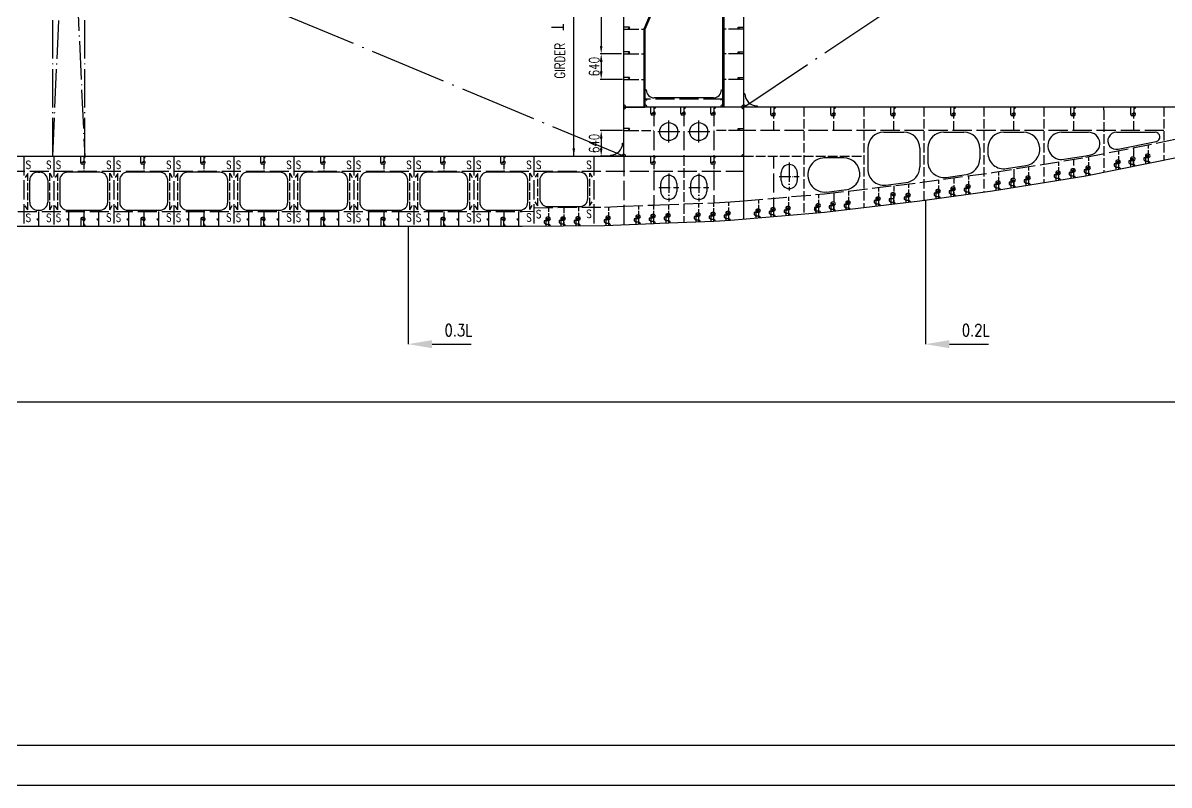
# Model space of a CAD drawing. Extents: x 373818 to 564480, y 322172 to 634257.
# Drawn here: x 508432 to 537080, y 548557 to 567614 of the extents above; entities that cross this region are included whole.
import ezdxf
from ezdxf.enums import TextEntityAlignment as Align

# ---------------------------------------------------------------- set-up
doc = ezdxf.new("R2010")
doc.units = 0
doc.header["$LTSCALE"] = 40
doc.header["$MEASUREMENT"] = 0
doc.linetypes.add('ACAD_ISO02W100', pattern=[15, 12, -3])
doc.linetypes.add('ACAD_ISO04W100', pattern=[30.5, 24, -3, 0.5, -3])
doc.layers.get('0').update_dxf_attribs({"linetype": 'CONTINUOUS'})
doc.layers.get('DEFPOINTS').update_dxf_attribs({"linetype": 'CONTINUOUS'})
for name, color, linetype in [('01CONTINUOUS', 2, 'CONTINUOUS'), ('11', 7, 'CONTINUOUS'), ('BT_ENG', 7, 'CONTINUOUS'), ('C-CEN', 4, 'ACAD_ISO04W100'), ('C-CON', 4, 'CONTINUOUS'), ('C-DAS', 4, 'ACAD_ISO02W100'), ('Y-CON', 2, 'CONTINUOUS'), ('Y-DAS', 2, 'ACAD_ISO02W100')]:
    doc.layers.add(name, color=color, linetype=linetype)
doc.styles.add('ROMANS', font='romans.shx', dxfattribs={"width": 0.75, "height": 250, "bigfont": 'hzdx.shx'})
doc.dimstyles.new('DM-100', dxfattribs={"dimscale": 0, "dimtxt": 250, "dimasz": 200, "dimexe": 30, "dimexo": 30, "dimgap": 50, "dimtad": 1, "dimdec": 0, "dimzin": 0, "dimdsep": 46, "dimtxsty": 'ROMANS', "dimcen": 0, "dimclrd": 1, "dimclre": 1, "dimclrt": 1, "dimadec": 0, "dimazin": 0, "dimtfac": 1, "dimtdec": 0, "dimtmove": 0, "dimatfit": 3, "dimfxl": 0, "dimtolj": 1, "dimtzin": 0, "dimarcsym": 0})

# ---------------------------------------------------------------- blocks, each defined once
blk = doc.blocks.new('*D74')
at = {"color": 1, "linetype": 'ByBlock', "transparency": 16777216}
for p, q in [((523420, 573031), (522856, 573031)), ((522886, 572831), (522886, 567041)), ((523390, 566841), (522856, 566841))]:
    blk.add_line(p, q, dxfattribs=at)
for points in [[(522853, 572831), (522919, 572831), (522886, 573031)], [(522853, 567041), (522919, 567041), (522886, 566841)]]:
    blk.add_solid(points, dxfattribs=at)
at = {"layer": 'DEFPOINTS', "color": 0, "linetype": 'ByBlock', "transparency": 16777216}
for p in [(523450, 573031), (522886, 566841), (523420, 566841)]:
    blk.add_point(p, dxfattribs=at)
at = {"color": 1, "linetype": 'ByBlock', "transparency": 16777216, "insert": (522711, 569936), "char_height": 250, "attachment_point": 5, "rotation": 90, "style": 'ROMANS'}
blk.add_mtext('\\A1;10X619', dxfattribs=at)
blk = doc.blocks.new('*D76')
at = {"color": 1, "linetype": 'ByBlock', "transparency": 16777216}
for p, q in [((523420, 564921), (522856, 564921)), ((522886, 564721), (522886, 564481)), ((523420, 564281), (522856, 564281))]:
    blk.add_line(p, q, dxfattribs=at)
for points in [[(522853, 564721), (522919, 564721), (522886, 564921)], [(522853, 564481), (522919, 564481), (522886, 564281)]]:
    blk.add_solid(points, dxfattribs=at)
at = {"layer": 'DEFPOINTS', "color": 0, "linetype": 'ByBlock', "transparency": 16777216}
for p in [(523450, 564921), (522886, 564281), (523450, 564281)]:
    blk.add_point(p, dxfattribs=at)
at = {"color": 1, "linetype": 'ByBlock', "transparency": 16777216, "insert": (522711, 564601), "char_height": 250, "attachment_point": 5, "rotation": 90, "style": 'ROMANS'}
blk.add_mtext('\\A1;640', dxfattribs=at)
blk = doc.blocks.new('*D75')
at = {"color": 1, "linetype": 'ByBlock', "transparency": 16777216}
for p, q in [((522886, 566641), (522886, 566401)), ((523420, 566201), (522856, 566201))]:
    blk.add_line(p, q, dxfattribs=at)
for points in [[(522853, 566641), (522919, 566641), (522886, 566841)], [(522853, 566401), (522919, 566401), (522886, 566201)]]:
    blk.add_solid(points, dxfattribs=at)
at = {"layer": 'DEFPOINTS', "color": 0, "linetype": 'ByBlock', "transparency": 16777216}
for p in [(523390, 566841), (522886, 566201), (523450, 566201)]:
    blk.add_point(p, dxfattribs=at)
at = {"color": 1, "linetype": 'ByBlock', "transparency": 16777216, "insert": (522711, 566521), "char_height": 250, "attachment_point": 5, "rotation": 90, "style": 'ROMANS'}
blk.add_mtext('\\A1;640', dxfattribs=at)

msp = doc.modelspace()

# ---------------------------------------------------------------- linework, layer by layer
for p, q in [((522200.32, 564280.69), (522200.32, 581780.69)), ((524010.32, 565940.69), (523980.32, 565940.69)), ((525890.32, 565940.69), (525920.32, 565940.69)), ((526480.32, 565840.69), (526450.32, 565840.69)), ((525690.32, 565740.69), (524210.32, 565740.69)), ((526780.32, 565540.69), (526780.32, 565510.69)), ((524200.32, 565310.69), (524160.32, 565310.69)), ((524200.32, 565310.69), (524160.32, 565310.69)), ((524950.32, 565310.69), (524910.32, 565310.69)), ((525700.32, 565310.69), (525660.32, 565310.69)), ((527200.32, 565290.69), (527160.32, 565290.69)), ((528700.32, 565290.69), (528660.32, 565290.69)), ((530200.32, 565290.69), (530160.32, 565290.69)), ((531700.32, 565290.69), (531660.32, 565290.69)), ((533200.32, 565290.69), (533160.32, 565290.69)), ((534700.32, 565290.69), (534660.32, 565290.69)), ((536200.32, 565290.69), (536160.32, 565290.69)), ((524575.32, 564620.69), (524575.32, 565170.69)), ((525325.32, 564620.69), (525325.32, 565170.69)), ((524300.32, 564895.69), (524850.32, 564895.69)), ((525050.32, 564895.69), (525600.32, 564895.69)), ((529950.32, 564880.69), (530450.32, 564880.69)), ((531450.32, 564880.69), (531950.32, 564880.69)), ((532950.32, 564880.69), (533441.55, 564880.59)), ((534390.91, 564880.59), (535066.77, 564880.59)), ((535764.28, 564880.59), (536733.01, 564880.59)), ((523420.32, 564610.69), (523450.32, 564610.69)), ((529550.32, 564480.69), (529550.32, 563957.99)), ((530850.32, 564480.69), (530850.32, 564017.12)), ((531050.32, 564480.69), (531050.32, 564148.85)), ((532350.32, 564480.69), (532350.32, 564218.33)), ((523120.32, 564310.69), (523120.32, 564280.69)), ((528950.32, 564240.69), (528450.32, 564240.69)), ((535825.32, 564180.66), (535785.32, 564180.66)), ((536192.83, 564254.73), (536152.83, 564254.73)), ((536567.83, 564330.31), (536527.83, 564330.31)), ((509950.32, 564080.69), (509910.32, 564080.69)), ((511450.32, 564080.69), (511410.32, 564080.69)), ((512950.32, 564080.69), (512910.32, 564080.69)), ((514450.32, 564080.69), (514410.32, 564080.69)), ((515950.32, 564080.69), (515910.32, 564080.69)), ((517450.32, 564080.69), (517410.32, 564080.69)), ((518950.32, 564080.69), (518910.32, 564080.69)), ((520450.32, 564080.69), (520410.32, 564080.69)), ((524200.32, 564080.69), (524160.32, 564080.69)), ((524200.32, 564080.69), (524160.32, 564080.69)), ((525700.32, 564080.69), (525660.32, 564080.69)), ((527387.04, 563672.96), (527387.04, 563872.96)), ((527787.04, 563872.96), (527787.04, 563672.96)), ((534325.32, 563904.23), (534285.32, 563904.23)), ((534700.32, 563966.65), (534660.32, 563966.65)), ((535075.32, 564029.5), (535035.32, 564029.5)), ((509050.32, 563680.69), (509050.32, 563130.69)), ((524375.32, 563399.48), (524375.32, 563599.48)), ((524775.32, 563599.48), (524775.32, 563399.48)), ((525125.32, 563399.56), (525125.32, 563599.56)), ((525525.32, 563599.56), (525525.32, 563399.56)), ((532075.32, 563562.07), (532035.32, 563562.07)), ((532825.32, 563659.78), (532785.32, 563659.78)), ((533200.32, 563723.6), (533160.32, 563723.6)), ((533575.32, 563782.01), (533535.32, 563782.01)), ((528522.51, 563386.34), (529017.35, 563445.38)), ((529825.32, 563260.42), (529785.32, 563260.42)), ((530200.32, 563364.77), (530160.32, 563364.77)), ((530575.32, 563349.12), (530535.32, 563349.12)), ((531325.32, 563447.64), (531285.32, 563447.64)), ((531700.32, 563504.32), (531660.32, 563504.32)), ((526825.32, 562960.7), (526785.32, 562960.7)), ((527200.32, 562992.46), (527160.32, 562992.46)), ((527575.32, 563024.23), (527535.32, 563024.23)), ((528328.81, 563088.21), (528288.81, 563088.21)), ((528700.32, 563133.72), (528660.32, 563133.72)), ((529075.32, 563160.42), (529035.32, 563160.42)), ((530990.12, 563181.07), (530990.12, 559581.69)), ((509950.32, 562750.69), (509910.32, 562750.69)), ((511450.32, 562750.69), (511410.32, 562750.69)), ((512950.32, 562750.69), (512910.32, 562750.69)), ((514450.32, 562750.69), (514410.32, 562750.69)), ((515950.32, 562750.69), (515910.32, 562750.69)), ((517450.32, 562750.69), (517410.32, 562750.69)), ((518950.32, 562750.69), (518910.32, 562750.69)), ((520450.32, 562750.69), (520410.32, 562750.69)), ((521575.32, 562756.83), (521535.32, 562756.83)), ((521950.32, 562760.29), (521910.32, 562760.29)), ((522325.32, 562763.76), (522285.32, 562763.76)), ((523075.32, 562778.66), (523035.32, 562778.66)), ((523825.32, 562808.68), (523785.32, 562808.68)), ((524200.32, 562824.98), (524160.32, 562824.98)), ((524200.32, 562823.69), (524160.32, 562823.69)), ((524575.32, 562842.82), (524535.32, 562842.82)), ((525325.32, 562861.38), (525285.32, 562861.38)), ((525700.32, 562874.49), (525660.32, 562874.49)), ((526075.32, 562898.06), (526035.32, 562898.06)), ((518060.02, 562530.69), (518060.02, 559581.69)), ((545200.32, 558131.38), (455200.32, 558131.38))]:
    msp.add_line(p, q)
at = {"color": 7, "ltscale": 0.2}
for p, q in [((524125.32, 565345.69), (524125.32, 565510.69)), ((524125.32, 565345.69), (524125.32, 565510.69)), ((524875.32, 565345.69), (524875.32, 565510.69)), ((525625.32, 565345.69), (525625.32, 565510.69)), ((527125.32, 565325.69), (527125.32, 565510.69)), ((528625.32, 565325.69), (528625.32, 565510.69)), ((530125.32, 565325.69), (530125.32, 565510.69)), ((531625.32, 565325.69), (531625.32, 565510.69)), ((533125.32, 565325.69), (533125.32, 565510.69)), ((534625.32, 565325.69), (534625.32, 565510.69)), ((536125.32, 565325.69), (536125.32, 565510.69)), ((509875.32, 564115.69), (509875.32, 564280.69)), ((511375.32, 564115.69), (511375.32, 564280.69)), ((512875.32, 564115.69), (512875.32, 564280.69)), ((514375.32, 564115.69), (514375.32, 564280.69)), ((515875.32, 564115.69), (515875.32, 564280.69)), ((517375.32, 564115.69), (517375.32, 564280.69)), ((518875.32, 564115.69), (518875.32, 564280.69)), ((520375.32, 564115.69), (520375.32, 564280.69)), ((524125.32, 564115.69), (524125.32, 564280.69)), ((524125.32, 564115.69), (524125.32, 564280.69)), ((525625.32, 564115.69), (525625.32, 564280.69)), ((535750.32, 564145.66), (535750.32, 563944.1)), ((536077.83, 564164.96), (536077.83, 564115.41)), ((536192.83, 564164.96), (536077.83, 564164.96)), ((536117.83, 564075.41), (536077.83, 564115.41)), ((536117.83, 564219.73), (536117.83, 564018.17)), ((536567.83, 564240.54), (536452.83, 564240.54)), ((536452.83, 564240.54), (536452.83, 564190.99)), ((536492.83, 564150.99), (536452.83, 564190.99)), ((536492.83, 564295.31), (536492.83, 564093.75)), ((536567.84, 564150.99), (536492.83, 564150.99)), ((534210.32, 563814.46), (534210.32, 563764.91)), ((534325.32, 563814.46), (534210.32, 563814.46)), ((534250.32, 563869.23), (534250.32, 563667.67)), ((534585.32, 563875.57), (534585.32, 563826.02)), ((534700.32, 563875.57), (534585.32, 563875.57)), ((534625.32, 563786.02), (534585.32, 563826.02)), ((534625.32, 563931.65), (534625.32, 563735.87)), ((534960.32, 563939.73), (534960.32, 563890.18)), ((535075.32, 563939.73), (534960.32, 563939.73)), ((535000.32, 563850.18), (534960.32, 563890.18)), ((535000.32, 563994.5), (535000.32, 563792.94)), ((535075.33, 563850.18), (535000.32, 563850.18)), ((535710.32, 564090.89), (535710.32, 564041.34)), ((535825.32, 564090.89), (535710.32, 564090.89)), ((535750.32, 564001.34), (535710.32, 564041.34)), ((535825.33, 564001.34), (535750.32, 564001.34)), ((536192.84, 564075.41), (536117.83, 564075.41)), ((532000.32, 563527.07), (532000.32, 563327.08)), ((532710.35, 563570.01), (532710.35, 563520.46)), ((532825.35, 563570.01), (532710.35, 563570.01)), ((532750.35, 563480.46), (532710.35, 563520.46)), ((532750.32, 563624.78), (532750.32, 563424)), ((533085.35, 563631.12), (533085.35, 563581.57)), ((533200.35, 563631.12), (533085.35, 563631.12)), ((533125.35, 563541.57), (533085.35, 563581.57)), ((533125.32, 563688.6), (533125.32, 563484.7)), ((533200.36, 563541.57), (533125.35, 563541.57)), ((533460.35, 563692.24), (533460.35, 563642.69)), ((533575.35, 563692.24), (533460.35, 563692.24)), ((533500.35, 563602.69), (533460.35, 563642.69)), ((533500.32, 563747.01), (533500.32, 563545.44)), ((533575.36, 563602.69), (533500.35, 563602.69)), ((534250.32, 563724.91), (534210.32, 563764.91)), ((534325.33, 563724.91), (534250.32, 563724.91)), ((534700.33, 563786.02), (534625.32, 563786.02)), ((530125.32, 563329.77), (530125.32, 563072.63)), ((530575.34, 563259.35), (530460.34, 563259.35)), ((530460.34, 563259.35), (530460.34, 563209.8)), ((530500.32, 563314.12), (530500.32, 563116.39)), ((531325.34, 563357.87), (531210.34, 563357.87)), ((531210.34, 563357.87), (531210.34, 563308.32)), ((531250.34, 563268.32), (531210.34, 563308.32)), ((531250.32, 563412.64), (531250.32, 563214.32)), ((531325.35, 563268.32), (531250.34, 563268.32)), ((531700.34, 563411.54), (531585.34, 563411.54)), ((531585.34, 563411.54), (531585.34, 563361.99)), ((531625.34, 563321.99), (531585.34, 563361.99)), ((531625.32, 563469.32), (531625.32, 563271.84)), ((531700.35, 563321.99), (531625.34, 563321.99)), ((531960.34, 563472.3), (531960.34, 563422.75)), ((532075.34, 563472.3), (531960.34, 563472.3)), ((532000.34, 563382.75), (531960.34, 563422.75)), ((532075.35, 563382.75), (532000.34, 563382.75)), ((532825.36, 563480.46), (532750.35, 563480.46)), ((527125.32, 562957.46), (527125.32, 562780.54)), ((527500.32, 562989.23), (527500.32, 562812.3)), ((528213.82, 562998.43), (528213.82, 562948.88)), ((528328.82, 562998.43), (528213.82, 562998.43)), ((528253.82, 562908.88), (528213.82, 562948.88)), ((528253.81, 563053.21), (528253.81, 562876.28)), ((528585.33, 563037.6), (528585.33, 562988.05)), ((528700.33, 563037.6), (528585.33, 563037.6)), ((528625.33, 562948.05), (528585.33, 562988.05)), ((528625.32, 563098.72), (528625.32, 562895.23)), ((528700.34, 562948.05), (528625.33, 562948.05)), ((528960.33, 563070.65), (528960.33, 563021.1)), ((529075.33, 563070.65), (528960.33, 563070.65)), ((529000.33, 562981.1), (528960.33, 563021.1)), ((529000.32, 563125.42), (529000.32, 562948.5)), ((529075.34, 562981.1), (529000.33, 562981.1)), ((529825.34, 563170.65), (529710.34, 563170.65)), ((529710.34, 563170.65), (529710.34, 563121.1)), ((529750.34, 563081.1), (529710.34, 563121.1)), ((529750.32, 563225.42), (529750.32, 563029.14)), ((529825.35, 563081.1), (529750.34, 563081.1)), ((530200.34, 563215), (530085.34, 563215)), ((530085.34, 563215), (530085.34, 563165.45)), ((530125.34, 563125.45), (530085.34, 563165.45)), ((530200.35, 563125.45), (530125.34, 563125.45)), ((530500.34, 563169.8), (530460.34, 563209.8)), ((530575.35, 563169.8), (530500.34, 563169.8)), ((509875.32, 562715.69), (509875.32, 562538.77)), ((511375.32, 562715.69), (511375.32, 562538.77)), ((512875.32, 562715.69), (512875.32, 562538.77)), ((514375.32, 562715.69), (514375.32, 562538.77)), ((515875.32, 562715.69), (515875.32, 562538.77)), ((517375.32, 562715.69), (517375.32, 562538.77)), ((518875.32, 562715.69), (518875.32, 562538.77)), ((520375.32, 562715.69), (520375.32, 562538.77)), ((521575.32, 562667.06), (521460.32, 562667.06)), ((521460.32, 562667.06), (521460.32, 562617.51)), ((521500.32, 562721.83), (521500.32, 562536.83)), ((521950.32, 562670.52), (521835.32, 562670.52)), ((521835.32, 562670.52), (521835.32, 562620.97)), ((521875.32, 562725.29), (521875.32, 562540.29)), ((522325.32, 562673.99), (522210.32, 562673.99)), ((522210.32, 562673.99), (522210.32, 562624.44)), ((522250.32, 562728.76), (522250.32, 562543.76)), ((523075.32, 562688.89), (522960.32, 562688.89)), ((522960.32, 562688.89), (522960.32, 562639.34)), ((523000.32, 562743.66), (523000.32, 562558.66)), ((523825.32, 562718.91), (523710.32, 562718.91)), ((523710.32, 562718.91), (523710.32, 562669.36)), ((523750.32, 562629.36), (523710.32, 562669.36)), ((523750.32, 562773.68), (523750.32, 562588.68)), ((524085.32, 562735.21), (524085.32, 562685.66)), ((524200.32, 562735.21), (524085.32, 562735.21)), ((524125.32, 562645.66), (524085.32, 562685.66)), ((524125.32, 562789.98), (524125.32, 562604.98)), ((524125.32, 562788.69), (524125.32, 562604.98)), ((524575.32, 562754.35), (524460.32, 562754.35)), ((524460.32, 562754.35), (524460.32, 562704.8)), ((524575.32, 562754.35), (524460.32, 562754.35)), ((524460.32, 562754.35), (524460.32, 562704.8)), ((524500.32, 562664.8), (524460.32, 562704.8)), ((524500.32, 562664.8), (524460.32, 562704.8)), ((524500.32, 562809.12), (524500.32, 562624.12)), ((524500.32, 562807.82), (524500.32, 562624.12)), ((524575.33, 562664.8), (524500.32, 562664.8)), ((524575.33, 562664.8), (524500.32, 562664.8)), ((525325.33, 562771.61), (525210.33, 562771.61)), ((525210.33, 562771.61), (525210.33, 562722.06)), ((525250.33, 562682.06), (525210.33, 562722.06)), ((525250.32, 562826.38), (525250.32, 562638.82)), ((525325.34, 562682.06), (525250.33, 562682.06)), ((525585.33, 562784.72), (525585.33, 562735.17)), ((525700.33, 562784.72), (525585.33, 562784.72)), ((525625.33, 562695.17), (525585.33, 562735.17)), ((525625.32, 562839.49), (525625.32, 562651.93)), ((525700.34, 562695.17), (525625.33, 562695.17)), ((526075.33, 562808.29), (525960.33, 562808.29)), ((525960.33, 562808.29), (525960.33, 562758.74)), ((526000.33, 562718.74), (525960.33, 562758.74)), ((526000.32, 562863.06), (526000.32, 562675.5)), ((526075.34, 562718.74), (526000.33, 562718.74)), ((526710.33, 562870.93), (526710.33, 562821.38)), ((526825.33, 562870.93), (526710.33, 562870.93)), ((526750.33, 562781.38), (526710.33, 562821.38)), ((526750.32, 562925.7), (526750.32, 562748.78)), ((526825.34, 562781.38), (526750.33, 562781.38)), ((527085.33, 562902.69), (527085.33, 562853.14)), ((527200.33, 562902.69), (527085.33, 562902.69)), ((527125.33, 562813.14), (527085.33, 562853.14)), ((527200.34, 562813.14), (527125.33, 562813.14)), ((527460.33, 562934.46), (527460.33, 562884.91)), ((527575.33, 562934.46), (527460.33, 562934.46)), ((527500.33, 562844.91), (527460.33, 562884.91)), ((527575.34, 562844.91), (527500.33, 562844.91)), ((528328.83, 562908.88), (528253.82, 562908.88)), ((521500.32, 562577.51), (521460.32, 562617.51)), ((521575.33, 562577.51), (521500.32, 562577.51)), ((521875.32, 562580.97), (521835.32, 562620.97)), ((521950.33, 562580.97), (521875.32, 562580.97)), ((522250.32, 562584.44), (522210.32, 562624.44)), ((522325.33, 562584.44), (522250.32, 562584.44)), ((523000.32, 562599.34), (522960.32, 562639.34)), ((523075.33, 562599.34), (523000.32, 562599.34)), ((523825.33, 562629.36), (523750.32, 562629.36)), ((524200.33, 562645.66), (524125.32, 562645.66))]:
    msp.add_line(p, q, dxfattribs=at)
at = {"color": 0, "linetype": 'ByBlock'}
for p, q in [((508550.32, 563851.77), (508487.61, 563749.21)), ((508800.32, 563880.69), (508850.32, 563880.69)), ((509100.32, 563854.71), (509163.03, 563752.15)), ((509300.32, 563851.77), (509237.61, 563749.21)), ((510600.32, 563854.71), (510663.03, 563752.15)), ((510800.32, 563851.77), (510737.61, 563749.21)), ((512100.32, 563854.71), (512163.03, 563752.15)), ((512300.32, 563851.77), (512237.61, 563749.21)), ((513600.32, 563854.71), (513663.03, 563752.15)), ((513800.32, 563851.77), (513737.61, 563749.21)), ((515100.32, 563854.71), (515163.03, 563752.15)), ((515300.32, 563851.77), (515237.61, 563749.21)), ((516600.32, 563854.71), (516663.03, 563752.15)), ((516800.32, 563851.77), (516737.61, 563749.21)), ((518100.32, 563854.71), (518163.03, 563752.15)), ((518300.32, 563851.77), (518237.61, 563749.21)), ((519600.32, 563854.71), (519663.03, 563752.15)), ((519800.32, 563851.77), (519737.61, 563749.21)), ((521100.32, 563857.38), (521163.03, 563754.82)), ((521300.32, 563857.75), (521237.61, 563755.2)), ((522600.32, 563860.69), (522663.03, 563758.13)), ((508550.32, 562941.77), (508487.61, 563044.33)), ((509100.32, 562944.71), (509163.03, 563047.27)), ((509300.32, 562941.77), (509237.61, 563044.33)), ((510600.32, 562944.71), (510663.03, 563047.27)), ((510800.32, 562941.77), (510737.61, 563044.33)), ((512100.32, 562944.71), (512163.03, 563047.27)), ((512300.32, 562941.77), (512237.61, 563044.33)), ((513600.32, 562944.71), (513663.03, 563047.27)), ((513800.32, 562941.77), (513737.61, 563044.33)), ((515100.32, 562944.71), (515163.03, 563047.27)), ((515300.32, 562941.77), (515237.61, 563044.33)), ((516600.32, 562944.71), (516663.03, 563047.27)), ((516800.32, 562941.77), (516737.61, 563044.33)), ((518100.32, 562944.71), (518163.03, 563047.27)), ((518300.32, 562941.77), (518237.61, 563044.33)), ((519600.32, 562944.71), (519663.03, 563047.27)), ((519800.32, 562941.77), (519737.61, 563044.33)), ((521100.32, 562947.38), (521163.03, 563049.94)), ((521300.32, 563040.43), (521237.61, 563142.98)), ((522596, 563040.69), (522658.71, 563143.25)), ((508800.32, 562930.69), (508850.32, 562930.69)), ((518660.02, 559581.69), (519638.4, 559581.69)), ((531590.12, 559581.69), (532568.5, 559581.69))]:
    msp.add_line(p, q, dxfattribs=at)
at = {"color": 2}
msp.add_line((447392.4, 549556.63), (562792.4, 549556.63), dxfattribs=at)
for points in [[(535806.55, 564456.88), (536756.19, 564648.28)], [(534445.69, 564203.85), (534996.32, 564293.58), (535122.79, 564319.07)], [(531505.37, 563752.66), (532005.37, 563822.13)], [(533014.66, 563970.64), (533499.34, 564049.62)], [(529997.3, 563560.76), (530497.3, 563619.89)]]:
    msp.add_lwpolyline(points)
for centre in [(524575.32, 564895.69), (525325.32, 564895.69)]:
    msp.add_circle(centre, 225)
for centre, radius, start, end in [((524210.32, 565940.69), 200, 180, 270), ((525690.32, 565940.69), 200, 270, 0), ((526780.32, 565840.69), 300, 180, 270), ((524160.32, 565345.69), 35, 180, 270), ((524160.32, 565345.69), 35, 180, 270), ((524200.32, 565350.69), 40, 270, 90), ((524200.32, 565350.69), 40, 270, 90), ((524910.32, 565345.69), 35, 180, 270), ((524950.32, 565350.69), 40, 270, 90), ((525660.32, 565345.69), 35, 180, 270), ((525700.32, 565350.69), 40, 270, 90), ((527160.32, 565325.69), 35, 180, 270), ((527200.32, 565330.69), 40, 270, 90), ((528660.32, 565325.69), 35, 180, 270), ((528700.32, 565330.69), 40, 270, 90), ((530160.32, 565325.69), 35, 180, 270), ((530200.32, 565330.69), 40, 270, 90), ((531660.32, 565325.69), 35, 180, 270), ((531700.32, 565330.69), 40, 270, 90), ((533160.32, 565325.69), 35, 180, 270), ((533200.32, 565330.69), 40, 270, 90), ((534660.32, 565325.69), 35, 180, 270), ((534700.32, 565330.69), 40, 270, 90), ((536160.32, 565325.69), 35, 180, 270), ((536200.32, 565330.69), 40, 270, 90), ((529950.32, 564480.69), 400, 90, 180), ((530450.32, 564480.69), 400, 360, 90), ((531450.32, 564480.69), 400, 90, 180), ((531950.32, 564480.69), 400, 360, 90), ((532950.32, 564480.69), 400, 90, 180), ((533432.06, 564462.44), 418.26, 279.255923, 88.700694), ((534390.91, 564540), 340.59, 90, 279.255923), ((535066.77, 564597.03), 283.55, 281.395096, 90), ((535764.28, 564666.63), 213.96, 90.000067, 281.395096), ((536733.01, 564763.28), 117.31, 281.395096, 90), ((523120.32, 564610.69), 300, 270, 360), ((509910.32, 564115.69), 35, 180, 270), ((509950.32, 564120.69), 40, 270, 90), ((511410.32, 564115.69), 35, 180, 270), ((511450.32, 564120.69), 40, 270, 90), ((512910.32, 564115.69), 35, 180, 270), ((512950.32, 564120.69), 40, 270, 90), ((514410.32, 564115.69), 35, 180, 270), ((514450.32, 564120.69), 40, 270, 90), ((515910.32, 564115.69), 35, 180, 270), ((515950.32, 564120.69), 40, 270, 90), ((517410.32, 564115.69), 35, 180, 270), ((517450.32, 564120.69), 40, 270, 90), ((518910.32, 564115.69), 35, 180, 270), ((518950.32, 564120.69), 40, 270, 90), ((520410.32, 564115.69), 35, 180, 270), ((520450.32, 564120.69), 40, 270, 90), ((524160.32, 564115.69), 35, 180, 270), ((524160.32, 564115.69), 35, 180, 270), ((524200.32, 564120.69), 40, 270, 90), ((524200.32, 564120.69), 40, 270, 90), ((525660.32, 564115.69), 35, 180, 270), ((525700.32, 564120.69), 40, 270, 90), ((528478.6, 563812.41), 428.28, 90.000046, 276.803905), ((528950.07, 563840.44), 400.25, 276.803905, 90), ((531450.32, 564148.85), 400, 180, 277.910372), ((531950.32, 564218.33), 400, 277.91032, 0), ((532950.32, 564365.43), 400, 180, 279.255923), ((535785.32, 564145.66), 35, 90, 180), ((535825.32, 564140.66), 40, 270, 90), ((536152.83, 564219.73), 35, 90, 180), ((536192.83, 564214.73), 40, 270, 90), ((536527.83, 564295.31), 35, 90, 180), ((536567.83, 564290.31), 40, 270, 90), ((527587.04, 563872.96), 200, 0, 180), ((529950.32, 563957.99), 400, 180, 276.744904), ((530450.32, 564017.12), 400, 276.744904, 0), ((534285.32, 563869.23), 35, 90, 180), ((534325.32, 563864.23), 40, 270, 90), ((534660.32, 563931.65), 35, 90, 180), ((534700.32, 563926.65), 40, 270, 90), ((535035.32, 563994.5), 35, 90, 180), ((535075.32, 563989.5), 40, 270, 90), ((524575.32, 563599.48), 200, 0, 180), ((525325.32, 563599.56), 200, 0, 180), ((527587.04, 563672.96), 200, 180, 0), ((532035.32, 563527.07), 35, 90, 180), ((532075.32, 563522.07), 40, 270, 90), ((532785.32, 563624.78), 35, 90, 180), ((532825.32, 563619.78), 40, 270, 90), ((533160.32, 563688.6), 35, 90, 180), ((533200.32, 563683.6), 40, 270, 90), ((533535.32, 563747.01), 35, 90, 180), ((533575.32, 563742.01), 40, 270, 90), ((524575.32, 563399.48), 200, 180, 0), ((525325.32, 563399.56), 200, 180, 0), ((529785.32, 563225.42), 35, 90, 180), ((529825.32, 563220.42), 40, 270, 90), ((530160.32, 563329.77), 35, 90, 180), ((530200.32, 563324.77), 40, 270, 90), ((530535.32, 563314.12), 35, 90, 180), ((530575.32, 563309.12), 40, 270, 90), ((531285.32, 563412.64), 35, 90, 180), ((531325.32, 563407.64), 40, 270, 90), ((531660.32, 563469.32), 35, 90, 180), ((531700.32, 563464.32), 40, 270, 90), ((526785.32, 562925.7), 35, 90, 180), ((526825.32, 562920.7), 40, 270, 90), ((527160.32, 562957.46), 35, 90, 180), ((527200.32, 562952.46), 40, 270, 90), ((527535.32, 562989.23), 35, 90, 180), ((527575.32, 562984.23), 40, 270, 90), ((528288.81, 563053.21), 35, 90, 180), ((528328.81, 563048.21), 40, 270, 90), ((528660.32, 563098.72), 35, 90, 180), ((528700.32, 563093.72), 40, 270, 90), ((529035.32, 563125.42), 35, 90, 180), ((529075.32, 563120.42), 40, 270, 90), ((509910.32, 562715.69), 35, 90, 180), ((509950.32, 562710.69), 40, 270, 90), ((511410.32, 562715.69), 35, 90, 180), ((511450.32, 562710.69), 40, 270, 90), ((512910.32, 562715.69), 35, 90, 180), ((512950.32, 562710.69), 40, 270, 90), ((514410.32, 562715.69), 35, 90, 180), ((514450.32, 562710.69), 40, 270, 90), ((515910.32, 562715.69), 35, 90, 180), ((515950.32, 562710.69), 40, 270, 90), ((517410.32, 562715.69), 35, 90, 180), ((517450.32, 562710.69), 40, 270, 90), ((518910.32, 562715.69), 35, 90, 180), ((518950.32, 562710.69), 40, 270, 90), ((520410.32, 562715.69), 35, 90, 180), ((520450.32, 562710.69), 40, 270, 90), ((521535.32, 562721.83), 35, 90, 180), ((521575.32, 562716.83), 40, 270, 90), ((521910.32, 562725.29), 35, 90, 180), ((521950.32, 562720.29), 40, 270, 90), ((522285.32, 562728.76), 35, 90, 180), ((522325.32, 562723.76), 40, 270, 90), ((523035.32, 562743.66), 35, 90, 180), ((523075.32, 562738.66), 40, 270, 90), ((523785.32, 562773.68), 35, 90, 180), ((523825.32, 562768.68), 40, 270, 90), ((524160.32, 562789.98), 35, 90, 180), ((524200.32, 562784.98), 40, 270, 90), ((524535.32, 562807.82), 35, 90, 180), ((524575.32, 562802.82), 40, 270, 90), ((525285.32, 562826.38), 35, 90, 180), ((525325.32, 562821.38), 40, 270, 90), ((525660.32, 562839.49), 35, 90, 180), ((525700.32, 562834.49), 40, 270, 90), ((526035.32, 562863.06), 35, 90, 180), ((526075.32, 562858.06), 40, 270, 90)]:
    msp.add_arc(centre, radius, start, end)
at = {"color": 7, "ltscale": 0.2}
for centre, start, end in [((524200.12, 565510.68), 270, 0), ((524200.12, 565510.68), 270, 0), ((524950.12, 565510.68), 270, 0), ((525700.12, 565510.68), 270, 0), ((527200.33, 565510.69), 270, 0), ((528700.33, 565510.69), 270, 0), ((530200.33, 565510.69), 270, 0), ((531700.33, 565510.69), 270, 0), ((533200.33, 565510.69), 270, 0), ((534700.33, 565510.69), 270, 0), ((536200.33, 565510.69), 270, 0), ((509950.12, 564280.68), 270, 0), ((511450.12, 564280.68), 270, 0), ((512950.12, 564280.68), 270, 0), ((514450.12, 564280.68), 270, 0), ((515950.12, 564280.68), 270, 0), ((517450.12, 564280.68), 270, 0), ((518950.12, 564280.68), 270, 0), ((520450.12, 564280.68), 270, 0), ((524200.12, 564280.68), 270, 0), ((524200.12, 564280.68), 270, 0), ((525700.12, 564280.68), 270, 0), ((536567.84, 564106), 17.826297, 90), ((535075.33, 563805.19), 17.826297, 90), ((535825.33, 563956.35), 17.826297, 90), ((536192.84, 564030.42), 17.826297, 90), ((533200.33, 563496.58), 18.818889, 90), ((533575.33, 563557.7), 17.826297, 90), ((534325.33, 563679.92), 17.826297, 90), ((534700.33, 563741.03), 360, 90), ((531325.33, 563223.33), 360, 90), ((531700.33, 563277), 16.179034, 90), ((532075.33, 563337.76), 16.75981, 90), ((532825.33, 563435.47), 17.266782, 90), ((528700.33, 562903.06), 12.20679, 90), ((529075.33, 562936.11), 26.899167, 90), ((529825.33, 563036.11), 13.992035, 90), ((530200.33, 563080.46), 14.620805, 90), ((530575.33, 563124.81), 15.057654, 90), ((524575.33, 562618.51), 360, 90), ((525325.33, 562637.07), 7.450292, 90), ((525700.33, 562650.18), 7.450292, 90), ((526075.33, 562673.75), 7.450292, 90), ((526825.33, 562736.39), 360, 90), ((527200.33, 562768.15), 360, 90), ((527575.33, 562799.92), 360, 90), ((528328.82, 562863.89), 360, 90), ((509950.33, 562526.38), 360, 90), ((511450.33, 562526.38), 360, 90), ((512950.33, 562526.38), 360, 90), ((514450.33, 562526.38), 360, 90), ((515950.33, 562526.38), 360, 90), ((517450.33, 562526.38), 360, 90), ((518950.33, 562526.38), 360, 90), ((520450.33, 562526.38), 360, 90), ((521575.33, 562532.52), 6.027804, 90), ((521950.33, 562535.98), 6.027804, 90), ((522325.33, 562539.45), 6.027804, 90), ((523075.33, 562554.35), 6.027804, 90), ((523825.33, 562584.37), 6.027804, 90), ((524200.33, 562600.67), 360, 90)]:
    msp.add_arc(centre, 44.99, start, end, dxfattribs=at)
at = {"color": 1, "linetype": 'ByBlock'}
msp.add_solid([(522166.99, 564480.69), (522233.65, 564480.69), (522200.32, 564280.69)], dxfattribs=at)
at = {"color": 0, "linetype": 'ByBlock'}
for points in [[(518660.02, 559681.69), (518660.02, 559481.69), (518060.02, 559581.69)], [(531590.12, 559681.69), (531590.12, 559481.69), (530990.12, 559581.69)]]:
    msp.add_solid(points, dxfattribs=at)
at = {"layer": '01CONTINUOUS'}
for p, q in [((523450.32, 564280.69), (523450.32, 578701.69)), ((526450.32, 562708.94), (526450.32, 571223.69)), ((523450.32, 565510.69), (523980.32, 565510.69)), ((526450.32, 565510.69), (523450.32, 565510.69)), ((539200.32, 565510.69), (526450.32, 565510.69)), ((453999.47, 564280.69), (526450.32, 564280.69)), ((508825.32, 562710.69), (508825.32, 562900.69)), ((509575.32, 562710.69), (509575.32, 562900.69)), ((510325.32, 562710.69), (510325.32, 562900.69)), ((511075.32, 562710.69), (511075.32, 562900.69)), ((511825.32, 562710.69), (511825.32, 562900.69)), ((512575.32, 562710.69), (512575.32, 562900.69)), ((513325.32, 562710.69), (513325.32, 562900.69)), ((514075.32, 562710.69), (514075.32, 562900.69)), ((514825.32, 562710.69), (514825.32, 562900.69)), ((515575.32, 562710.69), (515575.32, 562900.69)), ((516325.32, 562710.69), (516325.32, 562900.69)), ((517075.32, 562710.69), (517075.32, 562900.69)), ((517825.32, 562710.69), (517825.32, 562900.69)), ((518575.32, 562710.69), (518575.32, 562900.69)), ((519325.32, 562710.69), (519325.32, 562900.69)), ((520075.32, 562710.69), (520075.32, 562900.69)), ((520825.32, 562710.69), (520825.32, 562900.69)), ((463108.61, 562530.69), (520911.23, 562530.69))]:
    msp.add_line(p, q, dxfattribs=at)
msp.add_lwpolyline([(480700.32, 562530.69), (515850.32, 562530.69), (517850.32, 562530.69), (520911.22, 562530.69), (522967.62, 562549.69), (524200.32, 562600.79), (524350.32, 562607.29), (525700.32, 562654.49), (526115.62, 562680.59), (528466.32, 562879.69), (530850.32, 563161.64), (532670.32, 563414.52), (534996.32, 563793.58), (537350.32, 564268.02), (538789.32, 564613.64), (540600.32, 565124.84), (542047.32, 565600.25), (543850.32, 566269.07), (546161.32, 567209.47), (546400.32, 567310.75)], dxfattribs=at)
at = {"layer": '11', "color": 7, "linetype": 'Continuous'}
for p, q in [((510350.01, 563880.69), (509545.48, 563880.69)), ((511850.01, 563880.69), (511045.48, 563880.69)), ((513350.01, 563880.69), (512545.48, 563880.69)), ((514850.01, 563880.69), (514045.48, 563880.69)), ((516350.01, 563880.69), (515545.48, 563880.69)), ((517850.01, 563880.69), (517045.48, 563880.69)), ((519350.01, 563880.69), (518545.48, 563880.69)), ((520850.01, 563880.69), (520045.48, 563880.69)), ((522347.15, 563880.69), (521547.7, 563880.69)), ((508600.32, 563130.69), (508600.32, 563680.69)), ((509350.32, 563680.69), (509350.32, 563130.69)), ((510550.32, 563130.69), (510550.32, 563680.69)), ((510850.32, 563680.69), (510850.32, 563130.69)), ((512050.32, 563130.69), (512050.32, 563680.69)), ((512350.32, 563680.69), (512350.32, 563130.69)), ((513550.32, 563130.69), (513550.32, 563680.69)), ((513850.32, 563680.69), (513850.32, 563130.69)), ((515050.32, 563130.69), (515050.32, 563680.69)), ((515350.32, 563680.69), (515350.32, 563130.69)), ((516550.32, 563130.69), (516550.32, 563680.69)), ((516850.32, 563680.69), (516850.32, 563130.69)), ((518050.32, 563130.69), (518050.32, 563680.69)), ((518350.32, 563680.69), (518350.32, 563130.69)), ((519550.32, 563130.69), (519550.32, 563680.69)), ((519850.32, 563680.69), (519850.32, 563130.69)), ((521050.32, 563130.69), (521050.32, 563680.69)), ((521350.32, 563680.69), (521350.32, 563223.36)), ((522550.32, 563222.92), (522550.32, 563680.69)), ((521547.7, 563020.69), (522346, 563020.69)), ((509550.32, 562930.69), (510350.32, 562930.69)), ((511050.32, 562930.69), (511850.32, 562930.69)), ((512550.32, 562930.69), (513350.32, 562930.69)), ((514050.32, 562930.69), (514850.32, 562930.69)), ((515550.32, 562930.69), (516350.32, 562930.69)), ((517050.32, 562930.69), (517850.32, 562930.69)), ((518550.32, 562930.69), (519350.32, 562930.69)), ((520050.32, 562930.69), (520850.32, 562930.69))]:
    msp.add_line(p, q, dxfattribs=at)
for centre, start, end in [((508800.32, 563680.69), 90, 180), ((508850.32, 563680.69), 0, 90), ((509550.32, 563680.69), 90, 180), ((510350.32, 563680.69), 0, 90), ((511050.32, 563680.69), 90, 180), ((511850.32, 563680.69), 0, 90), ((512550.32, 563680.69), 90, 180), ((513350.32, 563680.69), 0, 90), ((514050.32, 563680.69), 90, 180), ((514850.32, 563680.69), 0, 90), ((515550.32, 563680.69), 90, 180), ((516350.32, 563680.69), 0, 90), ((517050.32, 563680.69), 90, 180), ((517850.32, 563680.69), 0, 90), ((518550.32, 563680.69), 90, 180), ((519350.32, 563680.69), 0, 90), ((520050.32, 563680.69), 90, 180), ((520850.32, 563680.69), 0, 90), ((521550.32, 563680.69), 90, 180), ((522350.32, 563680.69), 0, 90), ((508800.32, 563130.69), 180, 270), ((508850.32, 563130.69), 270, 0), ((509550.32, 563130.69), 180, 270), ((510350.32, 563130.69), 270, 0), ((511050.32, 563130.69), 180, 270), ((511850.32, 563130.69), 270, 0), ((512550.32, 563130.69), 180, 270), ((513350.32, 563130.69), 270, 0), ((514050.32, 563130.69), 180, 270), ((514850.32, 563130.69), 270, 0), ((515550.32, 563130.69), 180, 270), ((516350.32, 563130.69), 270, 0), ((517050.32, 563130.69), 180, 270), ((517850.32, 563130.69), 270, 0), ((518550.32, 563130.69), 180, 270), ((519350.32, 563130.69), 270, 0), ((520050.32, 563130.69), 180, 270), ((520850.32, 563130.69), 270, 0), ((521550.32, 563223.36), 180, 270), ((522350.32, 563222.92), 270, 0)]:
    msp.add_arc(centre, 200, start, end, dxfattribs=at)
at = {"layer": 'BT_ENG'}
msp.add_line((444892.4, 548556.63), (563792.4, 548556.63), dxfattribs=at)
at = {"layer": 'C-CEN', "ltscale": 2}
for p, q in [((523450.32, 564280.69), (481450.32, 581780.69)), ((526450.32, 565510.69), (545200.32, 578058.69))]:
    msp.add_line(p, q, dxfattribs=at)
at = {"layer": 'C-CEN'}
for p, q in [((509175.32, 564280.69), (509175.32, 581780.69)), ((509175.32, 564280.69), (509975.32, 581780.69)), ((509175.32, 581780.69), (509975.32, 564280.69)), ((509975.32, 564280.69), (509975.32, 581780.69))]:
    msp.add_line(p, q, dxfattribs=at)
at = {"layer": 'C-CEN', "ltscale": 0.5}
for p, q in [((527587.04, 564122.96), (527587.04, 563422.96)), ((524575.32, 563849.48), (524575.32, 563149.48)), ((525325.32, 563849.56), (525325.32, 563149.56))]:
    msp.add_line(p, q, dxfattribs=at)
at = {"layer": 'C-CEN', "ltscale": 0.3}
for p, q in [((527337.04, 563772.96), (527837.04, 563772.96)), ((524325.32, 563499.48), (524825.32, 563499.48)), ((525075.32, 563499.56), (525575.32, 563499.56))]:
    msp.add_line(p, q, dxfattribs=at)
at = {"layer": 'C-CON'}
for p, q in [((525920.32, 569929.69), (525920.32, 565510.69)), ((525950.32, 569935.69), (525950.32, 565510.69)), ((524228.01, 568037.15), (523980.32, 567453.69)), ((523590.32, 567509.69), (523450.32, 567509.69)), ((523980.32, 567453.69), (523980.32, 566840.69)), ((526310.32, 567509.69), (526450.32, 567509.69)), ((523590.32, 566890.69), (523450.32, 566890.69)), ((523980.32, 566840.69), (523980.32, 565510.69)), ((526310.32, 566890.69), (526450.32, 566890.69)), ((523590.32, 566250.69), (523450.32, 566250.69)), ((526310.32, 566250.69), (526450.32, 566250.69)), ((523590.32, 564970.69), (523450.32, 564970.69)), ((526310.32, 564970.69), (526450.32, 564970.69)), ((532350.32, 564480.69), (532350.32, 564218.33)), ((532550.32, 564480.69), (532550.32, 564365.43))]:
    msp.add_line(p, q, dxfattribs=at)
for points in [[(524200.32, 568048.69), (523950.32, 567459.69), (523950.32, 565510.69)], [(523950.32, 565560.69), (523950.32, 565510.69)]]:
    msp.add_lwpolyline(points, dxfattribs=at)
for centre, start, end in [((523450.32, 565510.69), 270, 90), ((523980.32, 565510.69), 360, 90), ((525920.32, 565510.69), 90, 180), ((526450.32, 565510.69), 0, 270), ((523450.32, 564280.69), 0, 180), ((526450.32, 564280.69), 90, 180)]:
    msp.add_arc(centre, 50, start, end, dxfattribs=at)
at = {"layer": 'C-DAS'}
for p, q in [((525920.32, 565710.69), (523980.32, 565710.69)), ((523980.32, 565710.69), (524030.33, 565685.58)), ((525920.32, 565710.69), (525870.31, 565685.58)), ((524200.32, 565510.69), (524200.32, 564280.69)), ((524950.32, 565510.69), (524950.32, 564280.69)), ((525700.32, 565510.69), (525700.32, 564280.69)), ((536950.32, 564920.69), (526450.32, 564920.69)), ((527200.32, 562772.46), (527200.32, 564280.69)), ((455200.32, 563910.69), (526450.32, 563910.69)), ((524200.32, 563910.69), (524200.32, 563060.79)), ((525700.18, 563910.69), (525700.32, 563114.49))]:
    msp.add_line(p, q, dxfattribs=at)
at = {"layer": 'C-DAS', "ltscale": 0.4}
for p, q in [((508550.32, 562941.77), (508550.32, 563851.77)), ((509100.32, 562944.71), (509100.32, 563854.71)), ((509300.32, 562941.77), (509300.32, 563851.77)), ((510600.32, 562944.71), (510600.32, 563854.71)), ((510800.32, 562941.77), (510800.32, 563851.77)), ((512100.32, 562944.71), (512100.32, 563854.71)), ((512300.32, 562941.77), (512300.32, 563851.77)), ((513600.32, 562944.71), (513600.32, 563854.71)), ((513800.32, 562941.77), (513800.32, 563851.77)), ((515100.32, 562944.71), (515100.32, 563854.71)), ((515300.32, 562941.77), (515300.32, 563851.77)), ((516600.32, 562944.71), (516600.32, 563854.71)), ((516800.32, 562941.77), (516800.32, 563851.77)), ((518100.32, 562944.71), (518100.32, 563854.71)), ((518300.32, 562941.77), (518300.32, 563851.77)), ((519600.32, 562944.71), (519600.32, 563854.71)), ((519800.32, 562941.77), (519800.32, 563851.77)), ((521100.32, 562947.38), (521100.32, 563857.38)), ((521300.32, 563040.43), (521300.32, 563857.75)), ((522600.32, 563047.75), (522600.32, 563860.69))]:
    msp.add_line(p, q, dxfattribs=at)
at = {"layer": 'C-DAS'}
for points in [[(526450.32, 563168.94), (528466.32, 563339.69), (530850.32, 563621.64), (532670.32, 563874.52), (534996.32, 564253.58), (537350.32, 564728.02), (538789.32, 565073.64), (539950.32, 565401.36)], [(455200.32, 563383.61), (456889.22, 563187.99), (459074.22, 563014.89), (459350.32, 562997.89), (461599.62, 562912.49), (463108.72, 562900.69), (465850.32, 562900.69), (472350.32, 562900.69), (476450.32, 562900.69), (477700.32, 562900.69), (480700.32, 562900.69), (515850.32, 562900.69), (517850.32, 562900.69), (520911.22, 562900.69), (521200.32, 562903.36)], [(521200.32, 562993.36), (522967.62, 563009.69), (523450.32, 563029.7)], [(523450.32, 563029.7), (524200.32, 563060.79), (524350.32, 563067.29), (525700.32, 563114.49), (526115.62, 563140.59), (526450.32, 563168.94)]]:
    msp.add_lwpolyline(points, dxfattribs=at)
at = {"layer": 'DEFPOINTS', "color": 0, "linetype": 'ByBlock'}
msp.add_point((528466.32, 563339.69), dxfattribs=at)
at = {"layer": 'Y-CON'}
for p, q in [((521943.97, 567434.97), (521943.97, 567580.09)), ((521640.26, 567511.75), (521943.97, 567511.75))]:
    msp.add_line(p, q, dxfattribs=at)
for points in [[(523450.32, 567459.69), (523590.32, 567459.69), (523590.32, 567509.69), (523550.32, 567459.69)], [(526450.32, 567459.69), (526310.32, 567459.69), (526310.32, 567509.69), (526350.32, 567459.69)], [(523450.32, 566840.69), (523590.32, 566840.69), (523590.32, 566890.69), (523550.32, 566840.69)], [(526450.32, 566840.69), (526310.32, 566840.69), (526310.32, 566890.69), (526350.32, 566840.69)], [(523450.32, 566200.69), (523590.32, 566200.69), (523590.32, 566250.69), (523550.32, 566200.69)], [(526450.32, 566200.69), (526310.32, 566200.69), (526310.32, 566250.69), (526350.32, 566200.69)], [(524200.32, 565510.69), (524200.32, 565350.69), (524150.32, 565350.69), (524200.32, 565390.69)], [(524200.32, 565510.69), (524200.32, 565350.69), (524150.32, 565350.69), (524200.32, 565390.69)], [(524950.32, 565510.69), (524950.32, 565350.69), (524900.32, 565350.69), (524950.32, 565390.69)], [(525700.32, 565510.69), (525700.32, 565350.69), (525650.32, 565350.69), (525700.32, 565390.69)], [(527200.32, 565510.69), (527200.32, 565330.69), (527150.32, 565330.69), (527200.32, 565370.69)], [(528700.32, 565510.69), (528700.32, 565330.69), (528650.32, 565330.69), (528700.32, 565370.69)], [(530200.32, 565510.69), (530200.32, 565330.69), (530150.32, 565330.69), (530200.32, 565370.69)], [(531700.32, 565510.69), (531700.32, 565330.69), (531650.32, 565330.69), (531700.32, 565370.69)], [(533200.32, 565510.69), (533200.32, 565330.69), (533150.32, 565330.69), (533200.32, 565370.69)], [(534700.32, 565510.69), (534700.32, 565330.69), (534650.32, 565330.69), (534700.32, 565370.69)], [(536200.32, 565510.69), (536200.32, 565330.69), (536150.32, 565330.69), (536200.32, 565370.69)], [(523450.32, 564920.69), (523590.32, 564920.69), (523590.32, 564970.69), (523550.32, 564920.69)], [(526450.32, 564920.69), (526310.32, 564920.69), (526310.32, 564970.69), (526350.32, 564920.69)], [(509950.32, 564280.69), (509950.32, 564120.69), (509900.32, 564120.69), (509950.32, 564160.69)], [(511450.32, 564280.69), (511450.32, 564120.69), (511400.32, 564120.69), (511450.32, 564160.69)], [(512950.32, 564280.69), (512950.32, 564120.69), (512900.32, 564120.69), (512950.32, 564160.69)], [(514450.32, 564280.69), (514450.32, 564120.69), (514400.32, 564120.69), (514450.32, 564160.69)], [(515950.32, 564280.69), (515950.32, 564120.69), (515900.32, 564120.69), (515950.32, 564160.69)], [(517450.32, 564280.69), (517450.32, 564120.69), (517400.32, 564120.69), (517450.32, 564160.69)], [(518950.32, 564280.69), (518950.32, 564120.69), (518900.32, 564120.69), (518950.32, 564160.69)], [(520450.32, 564280.69), (520450.32, 564120.69), (520400.32, 564120.69), (520450.32, 564160.69)], [(524200.32, 564280.69), (524200.32, 564120.69), (524150.32, 564120.69), (524200.32, 564160.69)], [(524200.32, 564280.69), (524200.32, 564120.69), (524150.32, 564120.69), (524200.32, 564160.69)], [(525700.32, 564280.69), (525700.32, 564120.69), (525650.32, 564120.69), (525700.32, 564160.69)], [(535825.32, 563960.66), (535825.32, 564140.66), (535775.32, 564140.66), (535825.32, 564100.66)], [(536192.83, 564034.73), (536192.83, 564214.73), (536142.83, 564214.73), (536192.83, 564174.73)], [(536567.83, 564110.31), (536567.83, 564290.31), (536517.83, 564290.31), (536567.83, 564250.31)], [(534325.32, 563684.23), (534325.32, 563864.23), (534275.32, 563864.23), (534325.32, 563824.23)], [(534700.32, 563745.34), (534700.32, 563926.65), (534650.32, 563926.65), (534700.32, 563886.65)], [(535075.32, 563809.5), (535075.32, 563989.5), (535025.32, 563989.5), (535075.32, 563949.5)], [(532075.32, 563342.07), (532075.32, 563522.07), (532025.32, 563522.07), (532075.32, 563482.07)], [(532825.32, 563439.78), (532825.32, 563619.78), (532775.32, 563619.78), (532825.32, 563579.78)], [(533200.32, 563500.9), (533200.32, 563683.6), (533150.32, 563683.6), (533200.32, 563643.6)], [(533575.32, 563562.01), (533575.32, 563742.01), (533525.32, 563742.01), (533575.32, 563702.01)], [(530200.32, 563084.77), (530200.32, 563324.77), (530150.32, 563324.77), (530200.32, 563284.77)], [(530575.32, 563129.12), (530575.32, 563309.12), (530525.32, 563309.12), (530575.32, 563269.12)], [(531325.32, 563227.64), (531325.32, 563407.64), (531275.32, 563407.64), (531325.32, 563367.64)], [(531700.32, 563281.31), (531700.32, 563464.32), (531650.32, 563464.32), (531700.32, 563424.32)], [(527200.32, 562772.46), (527200.32, 562952.46), (527150.32, 562952.46), (527200.32, 562912.46)], [(527575.32, 562804.23), (527575.32, 562984.23), (527525.32, 562984.23), (527575.32, 562944.23)], [(528328.81, 562868.21), (528328.81, 563048.21), (528278.81, 563048.21), (528328.81, 563008.21)], [(528700.32, 562907.37), (528700.32, 563093.72), (528650.32, 563093.72), (528700.32, 563053.72)], [(529075.32, 562951.72), (529075.32, 563120.42), (529025.32, 563120.42), (529075.32, 563080.42)], [(529825.32, 563040.42), (529825.32, 563220.42), (529775.32, 563220.42), (529825.32, 563180.42)], [(508825.32, 562530.69), (508825.32, 562710.69), (508775.32, 562710.69), (508825.32, 562670.69)], [(509575.32, 562530.69), (509575.32, 562710.69), (509525.32, 562710.69), (509575.32, 562670.69)], [(509950.32, 562530.69), (509950.32, 562710.69), (509900.32, 562710.69), (509950.32, 562670.69)], [(510325.32, 562530.69), (510325.32, 562710.69), (510275.32, 562710.69), (510325.32, 562670.69)], [(511075.32, 562530.69), (511075.32, 562710.69), (511025.32, 562710.69), (511075.32, 562670.69)], [(511450.32, 562530.69), (511450.32, 562710.69), (511400.32, 562710.69), (511450.32, 562670.69)], [(511825.32, 562530.69), (511825.32, 562710.69), (511775.32, 562710.69), (511825.32, 562670.69)], [(512575.32, 562530.69), (512575.32, 562710.69), (512525.32, 562710.69), (512575.32, 562670.69)], [(512950.32, 562530.69), (512950.32, 562710.69), (512900.32, 562710.69), (512950.32, 562670.69)], [(513325.32, 562530.69), (513325.32, 562710.69), (513275.32, 562710.69), (513325.32, 562670.69)], [(514075.32, 562530.69), (514075.32, 562710.69), (514025.32, 562710.69), (514075.32, 562670.69)], [(514450.32, 562530.69), (514450.32, 562710.69), (514400.32, 562710.69), (514450.32, 562670.69)], [(514825.32, 562530.69), (514825.32, 562710.69), (514775.32, 562710.69), (514825.32, 562670.69)], [(515575.32, 562530.69), (515575.32, 562710.69), (515525.32, 562710.69), (515575.32, 562670.69)], [(515950.32, 562530.69), (515950.32, 562710.69), (515900.32, 562710.69), (515950.32, 562670.69)], [(516325.32, 562530.69), (516325.32, 562710.69), (516275.32, 562710.69), (516325.32, 562670.69)], [(517075.32, 562530.69), (517075.32, 562710.69), (517025.32, 562710.69), (517075.32, 562670.69)], [(517450.32, 562530.69), (517450.32, 562710.69), (517400.32, 562710.69), (517450.32, 562670.69)], [(517825.32, 562530.69), (517825.32, 562710.69), (517775.32, 562710.69), (517825.32, 562670.69)], [(518575.32, 562530.69), (518575.32, 562710.69), (518525.32, 562710.69), (518575.32, 562670.69)], [(518950.32, 562530.69), (518950.32, 562710.69), (518900.32, 562710.69), (518950.32, 562670.69)], [(519325.32, 562530.69), (519325.32, 562710.69), (519275.32, 562710.69), (519325.32, 562670.69)], [(520075.32, 562530.69), (520075.32, 562710.69), (520025.32, 562710.69), (520075.32, 562670.69)], [(520450.32, 562530.69), (520450.32, 562710.69), (520400.32, 562710.69), (520450.32, 562670.69)], [(520825.32, 562530.69), (520825.32, 562710.69), (520775.32, 562710.69), (520825.32, 562670.69)], [(521575.32, 562536.83), (521575.32, 562716.83), (521525.32, 562716.83), (521575.32, 562676.83)], [(521575.32, 562536.83), (521575.32, 562716.83), (521525.32, 562716.83), (521575.32, 562676.83)], [(521950.23, 562540.29), (521950.23, 562720.29), (521900.23, 562720.29), (521950.23, 562680.29)], [(522325.32, 562543.76), (522325.32, 562723.76), (522275.32, 562723.76), (522325.32, 562683.76)], [(523075.32, 562558.66), (523075.32, 562738.66), (523025.32, 562738.66), (523075.32, 562698.66)], [(523825.32, 562588.68), (523825.32, 562768.68), (523775.32, 562768.68), (523825.32, 562728.68)], [(524200.32, 562603.69), (524200.32, 562783.69), (524150.32, 562783.69), (524200.32, 562743.69)], [(524575.32, 562624.12), (524575.32, 562804.12), (524525.32, 562804.12), (524575.32, 562764.12)], [(524575.32, 562624.12), (524575.32, 562804.12), (524525.32, 562804.12), (524575.32, 562764.12)], [(525325.32, 562641.38), (525325.32, 562815.18), (525275.32, 562815.18), (525325.32, 562775.18)], [(525325.32, 562641.38), (525325.32, 562815.18), (525275.32, 562815.18), (525325.32, 562775.18)], [(525700.32, 562654.49), (525700.32, 562834.49), (525650.32, 562834.49), (525700.32, 562794.49)], [(526075.32, 562678.06), (526075.32, 562858.06), (526025.32, 562858.06), (526075.32, 562818.06)], [(526825.32, 562740.7), (526825.32, 562920.7), (526775.32, 562920.7), (526825.32, 562880.7)]]:
    msp.add_lwpolyline(points, dxfattribs=at)
at = {"layer": 'Y-DAS', "ltscale": 0.5}
for p, q in [((523590.32, 567459.69), (523950.32, 567459.69)), ((526310.32, 567459.69), (525950.32, 567459.69)), ((523590.32, 566840.69), (523950.32, 566840.69)), ((526310.32, 566840.69), (525950.32, 566840.69)), ((523590.32, 566200.69), (523950.32, 566200.69)), ((526310.32, 566200.69), (525950.32, 566200.69)), ((527200.32, 564920.69), (527200.32, 565330.69)), ((527950.32, 565510.69), (527950.32, 562835.99)), ((528700.32, 564920.69), (528700.32, 565330.69)), ((529450.32, 565510.69), (529450.32, 562996.07)), ((530200.32, 564920.69), (530200.32, 565330.69)), ((530950.32, 565510.69), (530950.32, 563175.54)), ((531700.32, 564920.69), (531700.32, 565330.69)), ((532450.32, 565510.69), (532450.32, 563383.95)), ((533200.32, 564920.69), (533200.32, 565330.69)), ((533950.32, 565510.69), (533950.32, 563623.12)), ((534700.32, 564920.69), (534700.32, 565330.69)), ((535450.32, 565430.69), (535450.32, 565510.69)), ((535450.32, 565430.69), (535450.32, 563885.08)), ((536200.32, 564920.69), (536200.32, 565330.69)), ((536950.32, 565510.69), (536950.32, 564187.4)), ((523590.32, 564920.69), (524200.32, 564920.69)), ((526310.32, 564920.69), (525700.32, 564920.69)), ((536192.83, 564494.73), (536192.83, 564034.73)), ((524950.32, 564280.69), (524950.32, 562628.27)), ((526450.32, 564280.69), (529450.32, 564280.69)), ((534700.32, 563745.34), (534700.32, 564205.34)), ((533200.32, 563960.9), (533200.32, 563500.9)), ((528700.32, 563367.37), (528700.32, 562907.37)), ((509950.32, 562900.69), (509950.32, 562532.46)), ((511450.32, 562900.69), (511450.32, 562532.46)), ((512950.32, 562900.69), (512950.32, 562532.46)), ((514450.32, 562900.69), (514450.32, 562532.46)), ((515950.32, 562900.69), (515950.32, 562532.46)), ((517450.32, 562900.69), (517450.32, 562532.46)), ((518950.32, 562900.69), (518950.32, 562532.46)), ((520450.32, 562900.69), (520450.32, 562532.46))]:
    msp.add_line(p, q, dxfattribs=at)
at = {"layer": 'Y-DAS', "ltscale": 0.3}
for p, q in [((535825.32, 564140.66), (535825.32, 564420.66)), ((536567.83, 564290.31), (536567.83, 564570.31)), ((509950.32, 564280.69), (509950.32, 563910.69)), ((511450.32, 564280.69), (511450.32, 563910.69)), ((512950.32, 564280.69), (512950.32, 563910.69)), ((514450.32, 564280.69), (514450.32, 563910.69)), ((515950.32, 564280.69), (515950.32, 563910.69)), ((517450.32, 564280.69), (517450.32, 563910.69)), ((518950.32, 564280.69), (518950.32, 563910.69)), ((520450.32, 564280.69), (520450.32, 563910.69)), ((524200.32, 564280.69), (524200.32, 563910.69)), ((524200.32, 564280.69), (524200.32, 563910.69)), ((525700.18, 564280.69), (525700.18, 563910.69)), ((534325.32, 563864.23), (534325.32, 564144.23)), ((535075.32, 563989.5), (535075.32, 564269.5)), ((532825.32, 563619.78), (532825.32, 563899.78)), ((533575.32, 563742.01), (533575.32, 564022.01)), ((530200.32, 563544.77), (530200.32, 563084.77)), ((530575.32, 563309.12), (530575.32, 563589.12)), ((531325.32, 563407.64), (531325.32, 563687.64)), ((531700.32, 563739.75), (531700.32, 563281.31)), ((532075.32, 563522.07), (532075.32, 563791.85)), ((527200.32, 562952.46), (527200.32, 563232.46)), ((527575.32, 562984.23), (527575.32, 563264.23)), ((528328.81, 563048.21), (528328.81, 563328.05)), ((529075.32, 563120.42), (529075.32, 563411.72)), ((529825.32, 563220.42), (529825.32, 563500.42)), ((521575.32, 562710.69), (521575.32, 562996.83)), ((521950.32, 563000.29), (521950.32, 562540.29)), ((522325.32, 562543.76), (522325.32, 563003.76)), ((523075.32, 562554.16), (523075.32, 563014.16)), ((523825.32, 562768.68), (523825.32, 563045.25)), ((524200.32, 562768.68), (524200.32, 563060.79)), ((524575.32, 562768.68), (524575.32, 563075.16)), ((525325.32, 562815.18), (525325.32, 563101.38)), ((525700.32, 562834.49), (525700.32, 563114.49)), ((526075.32, 562858.06), (526075.32, 563138.06)), ((526825.32, 562920.7), (526825.32, 563200.7))]:
    msp.add_line(p, q, dxfattribs=at)
at = {"layer": 'Y-DAS'}
for p, q in [((508450.32, 564280.69), (508450.32, 562530.69)), ((509200.32, 564255.69), (509200.32, 562530.69)), ((510700.32, 564280.69), (510700.32, 562530.69)), ((512200.32, 564255.69), (512200.32, 562530.69)), ((513700.32, 564280.69), (513700.32, 562530.69)), ((515200.32, 564280.69), (515200.32, 562530.69)), ((516700.32, 564280.69), (516700.32, 562530.69)), ((518200.32, 564255.69), (518200.32, 562530.69)), ((519700.32, 564280.69), (519700.32, 562530.69)), ((521200.32, 564280.69), (521200.32, 562530.69)), ((522700.32, 564280.69), (522700.32, 562547.22)), ((523450.32, 564265.69), (523450.32, 562569.7))]:
    msp.add_line(p, q, dxfattribs=at)

# ---------------------------------------------------------------- texts
at = {"style": 'ROMANS', "width": 0.8}
for s, p in [('0.3L', (519315.32, 559932.19)), ('0.2L', (532245.42, 559932.19))]:
    msp.add_text(s, height=300, dxfattribs=at).set_placement(p, align=Align.MIDDLE)
at = {"insert": (521854.48, 566603.09), "char_height": 250, "attachment_point": 5, "rotation": 90, "style": 'ROMANS'}
msp.add_mtext(' GIRDER ', dxfattribs=at)
at = {"char_height": 200, "attachment_point": 5, "style": 'ROMANS'}
for insert in [(508570.21, 564064.42), (509079.31, 564064.42), (509320.23, 564064.42), (510579.31, 564064.42), (510820.23, 564064.42), (512079.31, 564064.42), (512320.23, 564064.42), (513579.31, 564064.42), (513820.23, 564064.42), (515079.31, 564064.42), (515320.23, 564064.42), (516579.31, 564064.42), (516820.23, 564064.42), (518079.31, 564064.42), (518320.23, 564064.42), (519579.31, 564064.42), (519820.23, 564064.42), (521079.31, 564064.42), (521320.23, 564064.42), (522579.31, 564064.42), (508570.21, 562743.3), (509079.31, 562743.3), (509320.23, 562743.3), (510579.31, 562748.29), (510820.23, 562743.3), (512079.31, 562748.29), (512320.23, 562743.3), (513579.31, 562748.29), (513820.23, 562743.3), (515079.31, 562748.29), (515320.23, 562743.3), (516579.31, 562748.29), (516820.23, 562743.3), (518079.31, 562748.29), (518320.23, 562743.3), (519579.31, 562748.29), (519820.23, 562743.3), (521079.31, 562748.29), (521320.23, 562835.98), (522579.31, 562840.96)]:
    msp.add_mtext('S', dxfattribs=dict(at, insert=insert))

# ---------------------------------------------------------------- dimensions: what is measured, and where the dimension line sits
for base, p1, p2, override, picture, middle in [((522885.86, 566200.69), (523390.32, 566840.69), (523450.32, 566200.69), {"dimscale": 1, "dimse1": 1, "dimtmove": 1}, '*D75', (522710.86, 566520.69)), ((522885.86, 564280.69), (523450.32, 564920.69), (523450.32, 564280.69), {"dimscale": 1, "dimtmove": 1}, '*D76', (522710.86, 564600.69))]:
    dim = msp.add_linear_dim(base=base, p1=p1, p2=p2, angle=90, dimstyle='DM-100', override=override)
    dim.commit()
    dim.dimension.update_dxf_attribs({"geometry": picture, "text_midpoint": middle})
at = {"layer": 'C-CON'}
dim = msp.add_linear_dim(base=(522885.86, 566840.69), p1=(523450.32, 573030.69), p2=(523420.32, 566840.69), angle=90, text='10X619', dimstyle='DM-100', override={"dimscale": 1, "dimtmove": 1}, dxfattribs=at)
dim.commit()
dim.dimension.update_dxf_attribs({"geometry": '*D74', "text_midpoint": (522710.86, 569935.69)})

doc.saveas('drawing.dxf')
